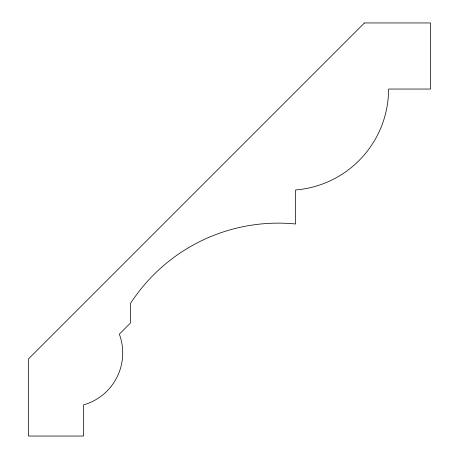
<?xml version="1.0" encoding="UTF-8"?>
<svg xmlns="http://www.w3.org/2000/svg" width="459" height="459" viewBox="0 0 459 459"><rect width="100%" height="100%" fill="white"/><g stroke="black" fill="none" stroke-linecap="round" stroke-linejoin="round"><path stroke-width="0.69" d="M364.446 22.95L28.458 358.938L28.458 436.05L83.538 436.05L83.538 404.89A53.978 53.978 0 0 0 119.34 334.152L130.356 323.136L130.356 303.663A176.044 176.044 0 0 1 295.596 223.992L295.596 189.974A101.261 101.261 0 0 0 388.595 89.046L430.542 89.046L430.542 22.95L364.446 22.95"/></g></svg>
